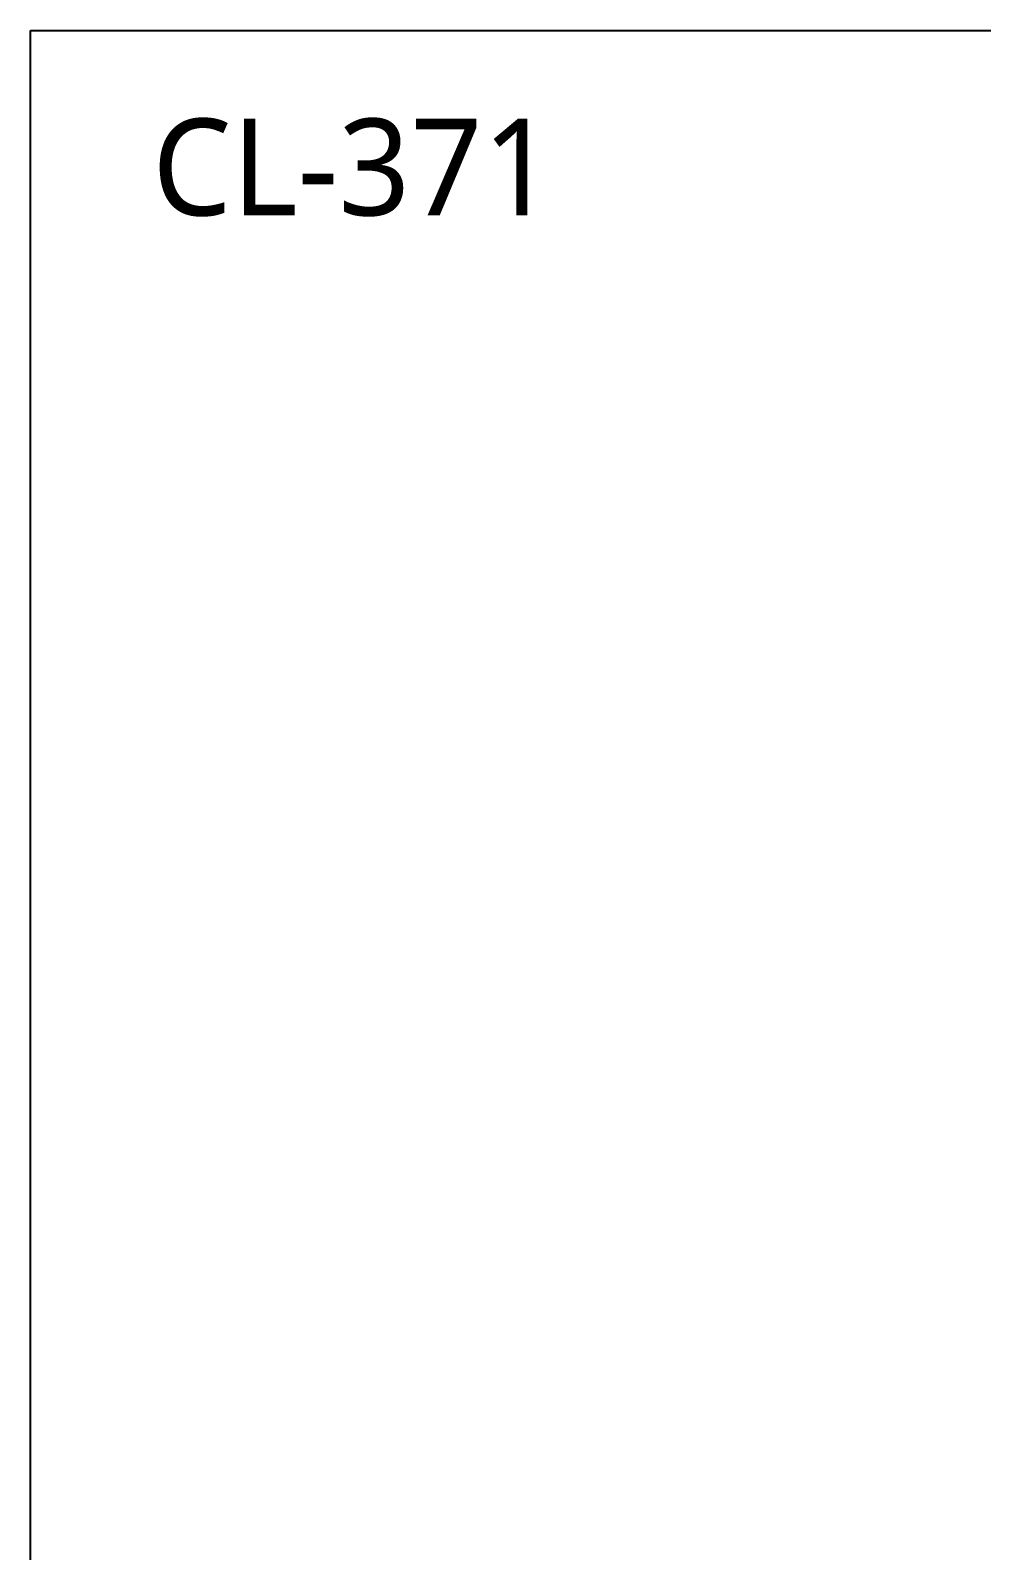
# Model space of a CAD drawing. Extents: x 7158 to 12797, y -4678 to -2578.
# Drawn here: x 7158 to 7748, y -3521 to -2578 of the extents above; entities that cross this region are included whole.
import ezdxf

# ---------------------------------------------------------------- set-up
doc = ezdxf.new("R2010")
doc.units = 0
doc.header["$LTSCALE"] = 20
doc.header["$MEASUREMENT"] = 0
doc.layers.get('0').update_dxf_attribs({"linetype": 'CONTINUOUS'})
doc.layers.add('5', color=5, linetype='CONTINUOUS')
doc.styles.add('GHS', font='romans', dxfattribs={"bigfont": 'ghs'})

msp = doc.modelspace()

# ---------------------------------------------------------------- linework, layer by layer
at = {"layer": '5'}
msp.add_lwpolyline([(7158.399714505147, -2577.940894522555), (10258.39971450515, -2577.940894522555), (10258.39971450515, -4677.940894522555), (7158.399714505147, -4677.940894522555)], close=True, dxfattribs=at)

# ---------------------------------------------------------------- texts
at = {"insert": (7233.791669067185, -2632.66296390919), "char_height": 60, "width": 702.2, "attachment_point": 1, "style": 'GHS'}
msp.add_mtext('{\\fNanumGothic|b0|i0|c0|p50;CL-371}', dxfattribs=at)

doc.saveas('drawing.dxf')
